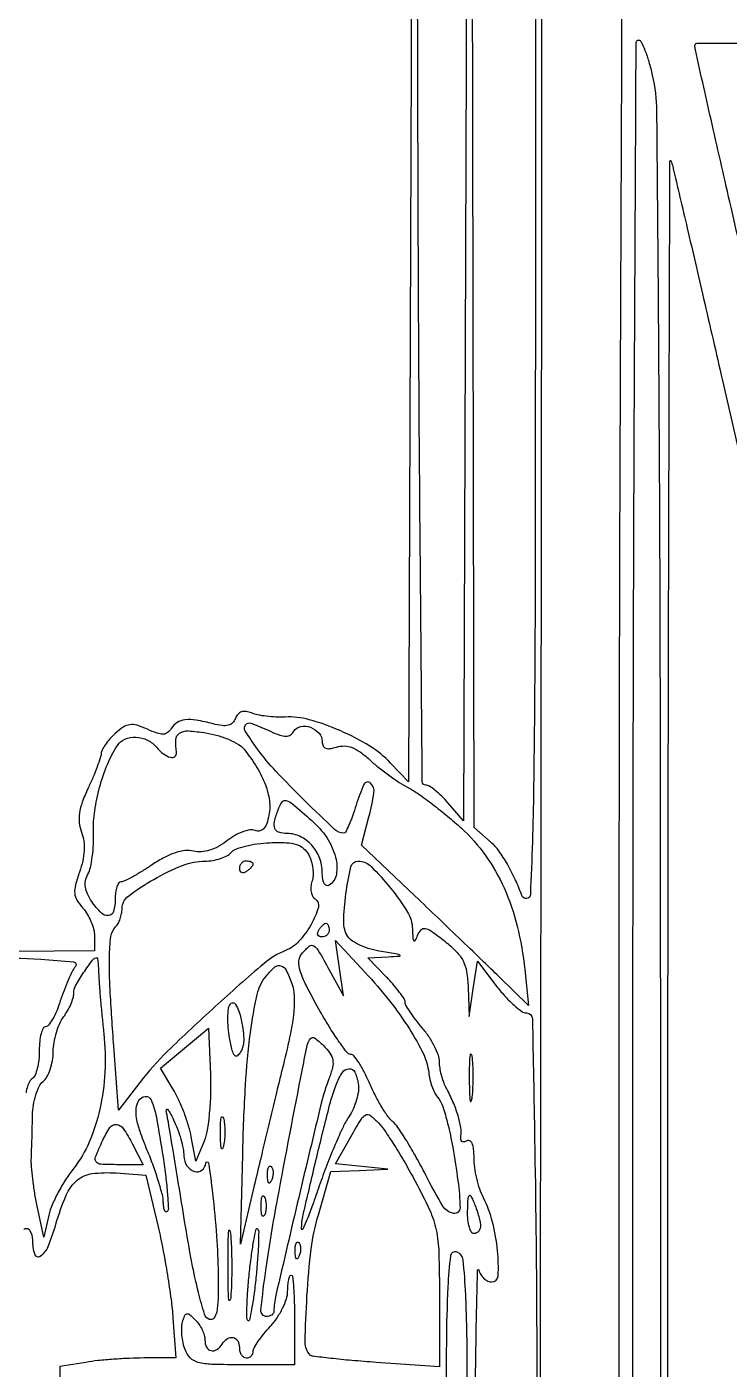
# Model space of a CAD drawing. Header units: inches. Extents: x -279 to 561, y -345 to 342.
# Drawn here: x -216.322 to -215.796, y -305.623 to -304.616 of the extents above; entities that cross this region are included whole.
import ezdxf

# ---------------------------------------------------------------- set-up
doc = ezdxf.new("R2010")
doc.units = ezdxf.units.IN
doc.header["$LTSCALE"] = 0.5
doc.header["$MEASUREMENT"] = 0

msp = doc.modelspace()

# ---------------------------------------------------------------- linework, layer by layer
for points in [[(-213.749, -305.7513, -0.000002), (-213.7501, -305.4288, -0.000179)], [(-215.9377, -305.8256, 0.000412), (-215.937, -305.5053, 0.000119), (-215.9364, -305.0103), (-215.9352, -303.6435)], [(-215.8421, -306.3436), (-215.8417, -305.5276, -0.000227), (-215.8414, -305.2151, -0.000382), (-215.8408, -304.9528, -0.000017), (-215.8401, -304.717, -0.831221), (-215.8393, -304.7168, -0.033486), (-215.838, -304.721, -0.00014), (-215.8271, -304.7673, -0.000696), (-215.8149, -304.8199, -0.000439), (-215.8007, -304.8814), (-215.7641, -305.0407)], [(-215.8762, -304.5938, 0.000023), (-215.8773, -304.8636, 0.000682), (-215.8782, -305.162, 0.000411), (-215.8784, -305.5159), (-215.8781, -306.4382)], [(-215.9407, -304.4701, -0.000149), (-215.9411, -305.0195, -0.002974), (-215.9423, -305.1877, -0.008799), (-215.9447, -305.2668, -0.824051), (-215.9511, -305.2677, 0.024579), (-215.9558, -305.256, 0.021719), (-215.9619, -305.2442, 0.0223), (-215.9683, -305.2342, 0.059677), (-215.974, -305.2278), (-215.9869, -305.2165), (-215.9882, -304.4313)], [(-215.6928, -304.5888, 0.00004), (-215.8709, -304.5893, 0.160647)], [(-215.992, -304.4288), (-215.9947, -305.2116), (-216.0063, -305.1983, 0.0205), (-216.0111, -305.1932, 0.025532), (-216.016, -305.1888, 0.025221), (-216.0204, -305.1857, 0.143511), (-216.0231, -305.1849, -0.411552), (-216.0257, -305.1824, -0.000097), (-216.0273, -304.9986, -0.001298), (-216.0287, -304.7702, -0.000453), (-216.0295, -304.4414)], [(-215.7774, -304.8247, -0.000445), (-215.7943, -304.7515, -0.00072), (-215.8085, -304.6892, -0.000093), (-215.821, -304.6337, -0.055608), (-215.8214, -304.6304, -0.412003), (-215.8197, -304.6287, -0.000053), (-215.6564, -304.6275, -0.001147)], [(-216.0334, -304.4401), (-216.036, -305.1823), (-216.0494, -305.1683, 0.065322), (-216.0651, -305.1556, 0.034518), (-216.0873, -305.144, 0.034503), (-216.1104, -305.1358, 0.080782), (-216.1285, -305.1338, -0.022749), (-216.1354, -305.1338, -0.019267), (-216.1426, -305.1332, -0.019703), (-216.1491, -305.1322, -0.050254), (-216.1537, -305.1307, 0.062596), (-216.1578, -305.1296, 0.118688), (-216.1612, -305.1299, 0.132671), (-216.1638, -305.1316, 0.088479), (-216.1657, -305.1348, -0.106695), (-216.1679, -305.1382, -0.135314), (-216.1712, -305.14, -0.093308), (-216.1758, -305.1402, -0.032214), (-216.1825, -305.1389, 0.021053), (-216.1952, -305.1361, 0.072532), (-216.2036, -305.1359, 0.116168), (-216.2094, -305.138, 0.110582), (-216.2139, -305.1425, -0.096945), (-216.2166, -305.1455, -0.152223), (-216.2199, -305.1466, -0.092181), (-216.2245, -305.1459, -0.021563), (-216.2317, -305.143, 0.031798), (-216.2395, -305.14, 0.107726), (-216.2449, -305.1396, 0.114182), (-216.2498, -305.1414, 0.038001), (-216.2559, -305.1461, 0.026615), (-216.2598, -305.1501, 0.029415), (-216.2632, -305.1544, 0.030676), (-216.2656, -305.1584, 0.114883), (-216.2664, -305.1612, -0.072688), (-216.267, -305.1645, -0.009806), (-216.2694, -305.1711, -0.011141), (-216.2725, -305.179, -0.009177), (-216.2762, -305.1872, 0.02313), (-216.2805, -305.1976, 0.050532), (-216.2826, -305.2059, 0.063478), (-216.2828, -305.2131, 0.06434), (-216.2811, -305.2202, -0.056464), (-216.2794, -305.2267, -0.04691), (-216.2791, -305.2339, -0.042567), (-216.2802, -305.2417, -0.031764), (-216.2826, -305.25, 0.022055), (-216.2856, -305.2597, 0.08784), (-216.2862, -305.2659, 0.11274), (-216.2845, -305.2711, 0.04874), (-216.2801, -305.277, -0.049292), (-216.2768, -305.2815, -0.035639), (-216.274, -305.2871, -0.036244), (-216.272, -305.2928, -0.062869), (-216.2714, -305.2978), (-216.2714, -305.3091), (-216.4227, -305.3103)], [(-215.7337, -305.0154, 0.000045), (-215.7464, -304.9598, 0.000504)], [(-215.9859, -305.6427, -0.00245), (-215.9852, -305.5909, -0.000945), (-215.9843, -305.5484, -0.869755), (-215.9833, -305.5483, 0.070679), (-215.9819, -305.5518, 0.069941), (-215.9795, -305.5547, 0.075666), (-215.9766, -305.5567, 0.113368), (-215.9737, -305.5573, 0.400954), (-215.9688, -305.5527, 0.035789), (-215.9693, -305.534, 0.037876), (-215.9731, -305.5124, 0.054393), (-215.9799, -305.4942, -0.037024), (-215.9826, -305.4877, -0.022124), (-215.9848, -305.4796, -0.022082), (-215.9864, -305.4714, -0.03541), (-215.9869, -305.4642, 0.025259), (-215.9872, -305.4576, 0.077602), (-215.9884, -305.4533, 0.179482), (-215.9902, -305.4514, 0.256195), (-215.9924, -305.4515, -0.095979), (-215.9944, -305.4523, -0.217818), (-215.996, -305.4519, -0.190065), (-215.9968, -305.4504, -0.074457), (-215.9968, -305.4479, 0.083486), (-215.9968, -305.4414, 0.032008), (-215.9989, -305.4325, 0.028181), (-216.0027, -305.4223, 0.020334), (-216.008, -305.4113, -0.037521), (-216.0098, -305.4071, -0.023291), (-216.0114, -305.402, -0.023318), (-216.0124, -305.3968, -0.038505), (-216.0128, -305.3923, 0.088473), (-216.0136, -305.3874, 0.029546), (-216.0166, -305.3807, 0.028339), (-216.0207, -305.3735, 0.028773), (-216.0257, -305.3669, -0.012288), (-216.0306, -305.3607, -0.016264), (-216.0348, -305.3548, -0.013641), (-216.038, -305.3498, -0.133471), (-216.0386, -305.3474, 0.146176), (-216.0393, -305.345, 0.014966), (-216.0427, -305.3402, 0.017669), (-216.0472, -305.3346, 0.013216), (-216.0525, -305.3287), (-216.0664, -305.3142), (-216.0512, -305.3135, 0.004677), (-216.0427, -305.313, 0.68848), (-216.0425, -305.3123, 0.125805), (-216.0444, -305.3115, 0.001862), (-216.0562, -305.3096, -0.032466), (-216.0643, -305.3078, -0.034153), (-216.0719, -305.305, -0.036361), (-216.0781, -305.3017, -0.111622), (-216.0815, -305.2983, -0.146105), (-216.0846, -305.2872, -0.028517), (-216.0829, -305.2663, -0.02417), (-216.0792, -305.2461, -0.347957), (-216.0738, -305.2418, -0.197382), (-216.0641, -305.2458, -0.028833), (-216.0495, -305.262, -0.031268), (-216.0368, -305.28, -0.131939), (-216.0331, -305.2926, 0.008373), (-216.0328, -305.2995, 0.152461), (-216.032, -305.3015, 0.542239), (-216.031, -305.3014, 0.027901), (-216.0292, -305.2976, -0.085399), (-216.0266, -305.2933, -0.271032), (-216.0235, -305.2923, -0.105), (-216.0189, -305.2943, -0.009816), (-216.0089, -305.3018, -0.032312), (-216.0002, -305.3096, -0.077738), (-215.9951, -305.3166, -0.077095), (-215.9925, -305.3248, -0.031382), (-215.9913, -305.3366), (-215.9906, -305.3582), (-215.9875, -305.3375), (-215.9843, -305.3168), (-215.9695, -305.3362, 0.021418), (-215.9633, -305.3436, 0.027148), (-215.9569, -305.3499, 0.027092), (-215.9512, -305.3545, 0.155027), (-215.9475, -305.3556, -0.408053), (-215.9432, -305.3599, -0.001128), (-215.9415, -305.4499, -0.003049), (-215.94, -305.5865, -0.000436), (-215.9391, -305.8664, 0.983907)], [(-216.3521, -305.3139, -0.009613), (-216.3117, -305.3154, -0.01112), (-216.2871, -305.3173, -0.593195), (-216.2857, -305.3208, 0.051602), (-216.288, -305.3245, 0.012727), (-216.2911, -305.331, 0.01289), (-216.2942, -305.3387, 0.012578), (-216.297, -305.3466, -0.020875), (-216.2997, -305.354, -0.030392), (-216.3028, -305.3603, -0.030612), (-216.3058, -305.3648, -0.237248), (-216.308, -305.366, 0.286557), (-216.3098, -305.3671, 0.048178), (-216.3114, -305.3712, 0.040176), (-216.3124, -305.3769, 0.025331), (-216.3128, -305.3838, -0.026918), (-216.3131, -305.3908, -0.033489), (-216.3143, -305.3973, -0.035556), (-216.3159, -305.4024, -0.159713), (-216.3179, -305.4048, 0.131119), (-216.3199, -305.4069, 0.0453), (-216.3216, -305.4107, 0.04127), (-216.3227, -305.4156, 0.037432)], [(-216.3242, -305.5179, -0.469607), (-216.32, -305.5185, -0.134126), (-216.3179, -305.526, 0.077036), (-216.3163, -305.5365, 0.500255), (-216.312, -305.538, 0.148441), (-216.3061, -305.5308, 0.026576), (-216.3003, -305.5141, -0.028021), (-216.2926, -305.4923, -0.117976), (-216.2844, -305.4811, -0.145123), (-216.2731, -305.4761, -0.050487), (-216.2551, -305.4756), (-216.2328, -305.4772), (-216.2237, -305.516, -0.009849), (-216.2201, -305.533, -0.007116), (-216.2167, -305.5521, -0.007191), (-216.214, -305.5704, -0.015488), (-216.2126, -305.5845), (-216.2105, -305.6142), (-216.2345, -305.6143, 0.01082), (-216.2451, -305.6146, 0.00736), (-216.2571, -305.6153, 0.007419), (-216.2687, -305.6163, 0.014762), (-216.2779, -305.6176), (-216.2973, -305.6208), (-216.2973, -305.6468, 0.023397)]]:
    msp.add_lwpolyline(points, format="xyb")
for points in [[(-213.7217, -304.6198, -0.000342), (-213.7221, -305.0777, -0.000611), (-213.7232, -305.454, -0.000039), (-213.7246, -305.7871, -0.813411), (-213.7265, -305.7875, -0.10071), (-213.7283, -305.7787, -0.000038), (-213.7297, -305.4486, -0.000606), (-213.7308, -305.0819, -0.000369), (-213.7313, -304.6483), (-213.7317, -303.5193), (-213.9605, -303.5193, 0.00003), (-214.109, -303.5193, 0.000002), (-214.4986, -303.5193, 0.000003), (-214.9634, -303.5193, 0.000003), (-215.4709, -303.5193), (-216.7524, -303.5193), (-216.7524, -303.4805), (-216.7524, -303.4418), (-215.2369, -303.4418), (-213.7213, -303.4418)], [(-215.8533, -304.6525, -0.054463), (-215.8501, -304.6798, -0.000611), (-215.8486, -304.8652, -0.001354), (-215.8475, -305.1245, -0.000339), (-215.8472, -305.5474, -0.00015), (-215.8474, -306.1247, -0.002827), (-215.8485, -306.3061, -0.002449), (-215.8503, -306.4088, -0.407871), (-215.8576, -306.416, -0.408134), (-215.8649, -306.4088, -0.002311), (-215.8666, -306.3028, -0.002744), (-215.8678, -306.116, -0.000146), (-215.8679, -305.5211, -0.000449), (-215.8676, -305.178, -0.000748), (-215.8667, -304.8891, -0.000023), (-215.8654, -304.628, -0.412786), (-215.8636, -304.6263, -0.287788), (-215.8617, -304.6275, -0.018657), (-215.8588, -304.634, -0.022598), (-215.8559, -304.6425, -0.014521)], [(-216.1592, -305.158, -0.029517), (-216.1496, -305.1717, -0.047712), (-216.1433, -305.1846, -0.057013), (-216.1403, -305.1964, -0.080438), (-216.1406, -305.2073, -0.033593), (-216.1423, -305.2137, -0.102016), (-216.1446, -305.2175, -0.166766), (-216.1474, -305.2192, -0.137446), (-216.151, -305.2188, 0.134749), (-216.1548, -305.2184, 0.045708), (-216.1603, -305.2199, 0.04151), (-216.1663, -305.2227, 0.037144), (-216.1721, -305.2266, -0.039693), (-216.1785, -305.2309, -0.052282), (-216.1851, -305.2337, -0.058619), (-216.1914, -305.2348, -0.077804), (-216.1972, -305.2343, 0.089), (-216.2034, -305.2339, 0.051897), (-216.2107, -305.2355, 0.043011), (-216.2189, -305.239, 0.026939), (-216.2279, -305.2444, -0.010013), (-216.2355, -305.2493, -0.013265), (-216.2427, -305.2535, -0.010616), (-216.2487, -305.2567, -0.115678), (-216.2514, -305.2573, 0.250045), (-216.2531, -305.2582, 0.064898), (-216.2546, -305.2611, 0.050244), (-216.2555, -305.2653, 0.03268), (-216.2559, -305.2703, -0.062818), (-216.257, -305.2795, -0.314408), (-216.2608, -305.2827, -0.228093), (-216.2663, -305.2807, -0.041054), (-216.2734, -305.2721, -0.041716), (-216.2767, -305.2664, -0.077053), (-216.2782, -305.2613, -0.087635), (-216.2781, -305.2565, -0.069711), (-216.2763, -305.2516, 0.068797), (-216.2744, -305.2465, 0.021158), (-216.273, -305.2385, 0.020729), (-216.2721, -305.2292, 0.021338), (-216.2721, -305.2201, -0.044972), (-216.2712, -305.2041, -0.031187), (-216.2675, -305.1865, -0.031148), (-216.2617, -305.1694, -0.044287), (-216.2542, -305.1552, -0.153081), (-216.2486, -305.1504, -0.109767), (-216.2403, -305.149, -0.100636), (-216.2317, -305.1511, -0.108653), (-216.2248, -305.1565, 0.056473), (-216.2197, -305.1614, 0.099777), (-216.2145, -305.164, 0.229936), (-216.2111, -305.1633, 0.276218), (-216.2099, -305.1603, -0.053997), (-216.2104, -305.1507, -0.235889), (-216.2076, -305.1459, -0.163013), (-216.2012, -305.1442, -0.024306), (-216.1878, -305.1457, -0.031356), (-216.179, -305.1476, -0.030704), (-216.1705, -305.1507, -0.03222), (-216.1634, -305.1543, -0.091887)], [(-216.1394, -305.1445, 0.022064), (-216.1324, -305.1474, 0.087551), (-216.1278, -305.1481, 0.145924), (-216.1245, -305.1471, 0.107306), (-216.1219, -305.1444, -0.212516), (-216.1168, -305.1409, -0.134226), (-216.1094, -305.1415, -0.125404), (-216.1031, -305.1459, -0.181372), (-216.1007, -305.1522, 0.105616), (-216.1, -305.1554, 0.199244), (-216.0981, -305.1572, 0.130697), (-216.0949, -305.1575, 0.037695), (-216.0899, -305.1563, -0.08645), (-216.0841, -305.1555, -0.082186), (-216.0783, -305.1567, -0.065016), (-216.0722, -305.16, -0.031612), (-216.0653, -305.1657, 0.019369), (-216.0589, -305.1712, 0.01209), (-216.051, -305.1772, 0.01213), (-216.043, -305.1828, 0.021501), (-216.036, -305.1869, -0.030037), (-216.0284, -305.1915, -0.010211), (-216.018, -305.1992, -0.010111), (-216.0067, -305.2082, -0.01147), (-215.9963, -305.2172, -0.053867), (-215.9783, -305.2376, -0.04895), (-215.9644, -305.2619, -0.045131), (-215.9546, -305.2905, -0.034029), (-215.9489, -305.3231), (-215.946, -305.3501), (-215.9684, -305.3283, 0.001588), (-215.9797, -305.3173, 0.000558), (-215.996, -305.3016, 0.000554), (-216.0139, -305.2844, 0.000649), (-216.031, -305.2681), (-216.0713, -305.2298), (-216.0657, -305.2086, 0.028355), (-216.0619, -305.1907, 0.249), (-216.0645, -305.1833, 0.509276), (-216.0694, -305.1843, 0.034864), (-216.0753, -305.1998, -0.012582), (-216.0779, -305.208, -0.019797), (-216.0807, -305.2148, -0.014743), (-216.0832, -305.2201, -0.297344), (-216.0847, -305.2209, -0.174099), (-216.0914, -305.218, -0.005158), (-216.114, -305.1963, -0.010984), (-216.1355, -305.1743, -0.030922), (-216.1492, -305.1578, -0.014803), (-216.1584, -305.1443, -0.311711), (-216.1582, -305.1397, -0.335513), (-216.154, -305.1384, -0.015966)], [(-216.1086, -305.2113, -0.066296), (-216.0973, -305.2242, -0.080669), (-216.0907, -305.2389, -0.105797), (-216.0901, -305.2517, -0.218138), (-216.0955, -305.2599, -0.247158), (-216.0975, -305.2601, -0.167541), (-216.0992, -305.2585, -0.085909), (-216.1003, -305.2551, -0.03711), (-216.1007, -305.2503, 0.093923), (-216.1027, -305.2394, 0.089895), (-216.1086, -305.2299, 0.094104), (-216.1172, -305.2234, 0.116086), (-216.1269, -305.2211, -0.073793), (-216.1332, -305.2202, -0.230779), (-216.1362, -305.2174, -0.154362), (-216.1365, -305.2123, -0.03069), (-216.1338, -305.2034, -0.054414), (-216.1307, -305.1975, -0.334307), (-216.1276, -305.1964, -0.100376), (-216.123, -305.1989, -0.004202)], [(-216.1107, -305.2372, -0.054257), (-216.1089, -305.2418, -0.039258), (-216.1078, -305.2473, -0.039883), (-216.1076, -305.2526, -0.066476), (-216.1084, -305.2571, 0.056538), (-216.1092, -305.2611, 0.063763), (-216.109, -305.2649, 0.073233), (-216.1079, -305.2681, 0.138761), (-216.1061, -305.2701, -0.336188), (-216.1036, -305.2766, -0.059299), (-216.109, -305.2893, -0.054978), (-216.1181, -305.3019, -0.115156), (-216.1281, -305.3088, 0.083121), (-216.1444, -305.3187, 0.00721), (-216.181, -305.3509, 0.009875), (-216.2166, -305.3844, 0.035313), (-216.2373, -305.4077), (-216.2533, -305.4286), (-216.2569, -305.3805, -0.003862), (-216.2597, -305.3381, -0.01819), (-216.2602, -305.3137, -0.028738), (-216.2591, -305.2984, -0.165625), (-216.2556, -305.2912, 0.071987), (-216.2537, -305.2887, 0.038778), (-216.2521, -305.2851, 0.037652), (-216.2511, -305.2812, 0.048131), (-216.2507, -305.2774, -0.235556), (-216.246, -305.268, -0.03117), (-216.2269, -305.2555, -0.03548), (-216.2053, -305.245, -0.095019), (-216.1886, -305.2418, 0.040818), (-216.1828, -305.2413, 0.038884), (-216.177, -305.2399, 0.041425), (-216.1721, -305.2378, 0.098747), (-216.169, -305.2354, -0.129128), (-216.1654, -305.2328, -0.029131), (-216.1582, -305.2305, -0.028327), (-216.1494, -305.2288, -0.02417), (-216.1399, -305.228, -0.018688), (-216.1276, -305.228, -0.067619), (-216.1199, -305.2293, -0.104661), (-216.1146, -305.2323, -0.089065)], [(-216.1628, -305.2473, 0.108972), (-216.1624, -305.2491, 0.182303), (-216.1612, -305.2502, 0.161196), (-216.1596, -305.2504, 0.082592), (-216.1576, -305.2496, 0.029505), (-216.1556, -305.2482, 0.035638), (-216.1539, -305.2466, 0.038439), (-216.1528, -305.2452, 0.151918), (-216.1524, -305.2441, 0.210953), (-216.1528, -305.2432, 0.081139), (-216.1539, -305.2425, 0.061769), (-216.1556, -305.242, 0.042167), (-216.1576, -305.2418, 0.105053), (-216.1596, -305.2422, 0.099167), (-216.1612, -305.2434, 0.09642), (-216.1624, -305.2452, 0.093332)], [(-216.0955, -305.2935, -0.105053), (-216.0959, -305.2955, -0.099167), (-216.0971, -305.2972, -0.09642), (-216.0989, -305.2983, -0.093332), (-216.101, -305.2987, -0.108972), (-216.1028, -305.2983, -0.182303), (-216.1039, -305.2972, -0.161196), (-216.1041, -305.2955, -0.082592), (-216.1033, -305.2935, -0.029505), (-216.1019, -305.2916, -0.035638), (-216.1004, -305.2899, -0.038439), (-216.0989, -305.2887, -0.151918), (-216.0978, -305.2884, -0.210953), (-216.0969, -305.2888, -0.081139), (-216.0962, -305.2899, -0.061769), (-216.0957, -305.2916, -0.042167)], [(-216.0954, -305.3233), (-216.0847, -305.3427), (-216.0877, -305.322), (-216.0907, -305.3013), (-216.0686, -305.3252, -0.019924), (-216.0503, -305.3465, -0.025675), (-216.0354, -305.3676, -0.028144), (-216.0249, -305.3864, -0.086768), (-216.0209, -305.4003, 0.034194), (-216.0201, -305.4053, 0.026165), (-216.0185, -305.4105, 0.026759), (-216.0165, -305.4153, 0.054929), (-216.0143, -305.4187, -0.086091), (-216.0104, -305.4259, -0.022745), (-216.0067, -305.4385, -0.017297), (-216.0029, -305.4563, -0.006583), (-215.999, -305.4815, -0.032737), (-215.9974, -305.5018, -0.469407), (-216.0022, -305.5059, -0.217916), (-216.0103, -305.5004, -0.017838), (-216.023, -305.4773, 0.009564), (-216.0302, -305.4639, 0.011444), (-216.0374, -305.4516, 0.010245), (-216.0439, -305.4415, 0.070963), (-216.0479, -305.4371, -0.066592), (-216.0514, -305.4333, -0.017416), (-216.0561, -305.4262, -0.01738), (-216.0608, -305.4176, -0.016994), (-216.065, -305.4087, 0.017581), (-216.069, -305.4003, 0.025511), (-216.0731, -305.3931, 0.02343), (-216.077, -305.3878, 0.228821), (-216.0794, -305.3867, -0.233119), (-216.0821, -305.3853, -0.010298), (-216.0884, -305.3767, -0.015585), (-216.0956, -305.3657, -0.010313), (-216.1032, -305.3528, -0.00913), (-216.1128, -305.3348, -0.04369), (-216.1172, -305.3241, -0.087135), (-216.1181, -305.3168, -0.162354), (-216.116, -305.3114, -0.036914), (-216.1104, -305.3056, -0.324655), (-216.1071, -305.3053, -0.130486), (-216.1037, -305.3087, -0.005768)], [(-216.2681, -305.3285, 0.007456), (-216.2677, -305.3358, 0.002316), (-216.2668, -305.3469, 0.002315), (-216.2656, -305.3592, 0.002548), (-216.2644, -305.3711, -0.038845), (-216.2636, -305.4, -0.042408), (-216.2674, -305.4278, -0.045672), (-216.2753, -305.4524, -0.067614), (-216.2869, -305.4719, 0.025863), (-216.2928, -305.4803, 0.019916), (-216.2985, -305.49, 0.020301), (-216.3031, -305.4995, 0.044485), (-216.3056, -305.5072), (-216.3094, -305.5237), (-216.3143, -305.5004, -0.011525), (-216.3162, -305.4906, -0.010098), (-216.3176, -305.4802, -0.010203), (-216.3186, -305.4708, -0.029662), (-216.3187, -305.4642, 0.001829), (-216.3185, -305.458, 0.000776), (-216.3182, -305.4495, 0.000768), (-216.318, -305.4405, 0.001006), (-216.3178, -305.4323, -0.0349), (-216.3171, -305.4246, -0.035472), (-216.3153, -305.4171, -0.037822), (-216.3128, -305.4108, -0.106331), (-216.3099, -305.4071, 0.09657), (-216.307, -305.4036, 0.041078), (-216.3046, -305.398, 0.038646), (-216.3029, -305.3914, 0.041046), (-216.3023, -305.3847, -0.039534), (-216.3016, -305.3778, -0.029884), (-216.2999, -305.3703, -0.03057), (-216.2974, -305.3635, -0.059469), (-216.2945, -305.3585, 0.032232), (-216.2916, -305.3541, 0.028334), (-216.2891, -305.3492, 0.029396), (-216.2874, -305.3444, 0.07208), (-216.2869, -305.3408, -0.12682), (-216.2855, -305.3352, -0.020179), (-216.2795, -305.3254, -0.016176), (-216.2728, -305.316, -0.234356), (-216.2693, -305.3142, -0.389119), (-216.2691, -305.3144, -0.001159), (-216.2687, -305.3184, -0.00537), (-216.2684, -305.323, -0.00323)], [(-216.1235, -305.3336, -0.074305), (-216.1217, -305.3429, -0.037449), (-216.122, -305.3549, -0.025501), (-216.1245, -305.3711, -0.008611), (-216.1298, -305.3944, 0.000691), (-216.135, -305.4154, 0.000424), (-216.1409, -305.4402, 0.000425), (-216.1468, -305.4647, 0.000758), (-216.1516, -305.4849), (-216.162, -305.5289), (-216.1603, -305.4617, -0.008352), (-216.1582, -305.4097, -0.018645), (-216.1545, -305.3704, -0.021626), (-216.1494, -305.3417, -0.119051), (-216.1425, -305.3277, -0.041633), (-216.1361, -305.3211, -0.258948), (-216.1316, -305.3202, -0.207007), (-216.1277, -305.3235, -0.027543)], [(-216.1619, -305.3849, -0.094064), (-216.1643, -305.3878, -0.421831), (-216.1663, -305.3876, -0.107938), (-216.1681, -305.3839, -0.010993), (-216.1701, -305.3743, -0.023352), (-216.1711, -305.3666, -0.026024), (-216.1714, -305.3592, -0.026621), (-216.171, -305.3528, -0.109205), (-216.1698, -305.3492, -0.570813), (-216.1656, -305.3493, -0.074018), (-216.1616, -305.3598, -0.04327), (-216.1595, -305.375, -0.139645)], [(-216.1892, -305.4517), (-216.1954, -305.4668), (-216.1988, -305.4486, 0.028533), (-216.2008, -305.4405, 0.016475), (-216.204, -305.4309, 0.016429), (-216.208, -305.4215, 0.026374), (-216.212, -305.4137), (-216.2219, -305.397), (-216.204, -305.382), (-216.186, -305.367), (-216.1845, -305.4018, -0.017421), (-216.1844, -305.4162, -0.016786), (-216.1853, -305.4308, -0.016975), (-216.1869, -305.4436, -0.056854)], [(-216.0957, -305.4051, 0.032697), (-216.1014, -305.4232, 0.001173), (-216.1183, -305.494, 0.000758), (-216.1354, -305.5671, 0.054786), (-216.1369, -305.5793, -0.139638), (-216.1373, -305.5808, -0.098819), (-216.1385, -305.5821, -0.084442), (-216.1403, -305.5829, -0.068846), (-216.1424, -305.5832, -0.443666), (-216.1466, -305.5785, -0.011148), (-216.1427, -305.5467, -0.010433), (-216.1342, -305.4954, -0.001758), (-216.1155, -305.3976, -0.004746), (-216.1117, -305.3791, -0.127253), (-216.1094, -305.3747, -0.392176), (-216.1064, -305.3744, -0.03579), (-216.1, -305.3799, -0.039717), (-216.0949, -305.3859, -0.115534), (-216.0928, -305.3909, -0.104579), (-216.093, -305.3966, -0.029264)], [(-215.9905, -305.4048, 0.005499), (-215.9903, -305.4159, 0.031761), (-215.9898, -305.4217, 0.756877), (-215.9891, -305.4218, 0.069146), (-215.9883, -305.4189, 0.018638), (-215.9877, -305.4114, 0.01259), (-215.9875, -305.4028, 0.012695), (-215.9877, -305.3945, 0.024559), (-215.9884, -305.3879, 0.212532), (-215.9891, -305.3867, 0.556092), (-215.9899, -305.387, 0.025342), (-215.9904, -305.3936, 0.005888)], [(-216.0737, -305.4086, -0.072904), (-216.0736, -305.4141, -0.036509), (-216.075, -305.4208, -0.035278), (-216.0775, -305.4277, -0.043551), (-216.0808, -305.4336, 0.03819), (-216.0851, -305.4412, 0.009276), (-216.091, -305.4543, 0.009458), (-216.0972, -305.4697, 0.009286), (-216.1029, -305.4853, -0.004807), (-216.1079, -305.4997, -0.010083), (-216.1121, -305.5107, -0.012371), (-216.1153, -305.5178, -0.793256), (-216.1161, -305.5177, -0.062189), (-216.115, -305.5071, -0.0021), (-216.1054, -305.4662, -0.003449), (-216.0957, -305.427, -0.028638), (-216.0902, -305.4095, -0.051962), (-216.0856, -305.4003, -0.241926), (-216.0806, -305.3975, -0.305471), (-216.0763, -305.4, -0.06913)], [(-216.22, -305.4637, -0.007557), (-216.218, -305.4785, -0.0115), (-216.2167, -305.4914, -0.006253), (-216.216, -305.5023, -0.212257), (-216.2169, -305.5046, -0.345684), (-216.218, -305.5047, -0.162601), (-216.2189, -305.5036, -0.065533), (-216.2195, -305.5011, -0.026504), (-216.2198, -305.4974, 0.060674), (-216.2205, -305.4919, 0.011283), (-216.2234, -305.482, 0.011944), (-216.2272, -305.4705, 0.010652), (-216.2318, -305.4587, -0.01344), (-216.2372, -305.4444, -0.041314), (-216.2398, -305.4344, -0.064334), (-216.2401, -305.427, -0.119854), (-216.2382, -305.4214, -0.229879), (-216.2333, -305.4183, -0.328377), (-216.229, -305.4208, -0.056776), (-216.225, -305.4338, -0.006649)], [(-216.2044, -305.4629, 0.140396), (-216.2021, -305.4702, 0.173723), (-216.1965, -305.4745, 0.245217), (-216.1909, -305.4735, 0.204588), (-216.1879, -305.4681, -0.872436), (-216.186, -305.4681, -0.013668), (-216.1829, -305.4909, -0.009556), (-216.1799, -305.5231, -0.015146), (-216.1787, -305.5507, -0.007289), (-216.1788, -305.5699, -0.042607), (-216.1798, -305.5799, -0.125407), (-216.182, -305.5845, -0.323318), (-216.1853, -305.5854, -0.230407), (-216.1889, -305.5815, -0.013182), (-216.1934, -305.5653, -0.015309), (-216.1984, -305.5428, -0.006155), (-216.2038, -305.5118, 0.000656), (-216.2083, -305.4839, 0.000889), (-216.2125, -305.4587, 0.000592), (-216.216, -305.4376, 0.009893), (-216.2174, -305.4306, -0.076823), (-216.2175, -305.4282, -0.629188), (-216.2167, -305.4279, -0.075597), (-216.2149, -305.4303, -0.011478), (-216.2121, -305.4358, -0.024036), (-216.2092, -305.4426, -0.01905), (-216.2067, -305.4502, -0.019436), (-216.205, -305.4574, -0.044724)], [(-216.1746, -305.4551, -0.082665), (-216.1755, -305.4574, -0.67161), (-216.1762, -305.4573, -0.053901), (-216.1768, -305.4535, -0.008901), (-216.177, -305.4461, -0.009782), (-216.1769, -305.4387, -0.038992), (-216.1764, -305.4342, -0.417468), (-216.1756, -305.4336, -0.285845), (-216.1747, -305.4344, -0.041951), (-216.174, -305.4387, -0.020826), (-216.1737, -305.4442, -0.020511), (-216.1739, -305.45, -0.028254)], [(-216.031, -305.4818, -0.016306), (-216.0202, -305.5033, -0.055612), (-216.0153, -305.5182, -0.044259), (-216.0133, -305.5354, -0.007682), (-216.0128, -305.5682), (-216.0128, -305.621), (-216.0602, -305.6176, -0.003854), (-216.0785, -305.6162, -0.005984), (-216.0943, -305.6146, -0.002156), (-216.1078, -305.613, -0.1682), (-216.1097, -305.6121, -0.204081), (-216.1135, -305.6027, -0.009539), (-216.1121, -305.5678, -0.016535), (-216.1089, -305.5325, -0.040061), (-216.1036, -305.5069), (-216.0942, -305.4746), (-216.0729, -305.4737), (-216.0516, -305.4728), (-216.0711, -305.4708), (-216.0907, -305.4688), (-216.0792, -305.4484, -0.00793), (-216.0716, -305.4354, -0.141841), (-216.0681, -305.4321, -0.292776), (-216.0645, -305.4325, -0.036253), (-216.0585, -305.4381, -0.038838), (-216.0538, -305.444, -0.008255), (-216.0466, -305.455, -0.00859), (-216.0386, -305.4681, -0.008072)], [(-216.2429, -305.4539), (-216.2349, -305.4694), (-216.2532, -305.4694, -0.010924), (-216.2667, -305.4691, -0.235868), (-216.2701, -305.4672, -0.24986), (-216.2705, -305.4635, -0.012177), (-216.2654, -305.4516, -0.039927), (-216.2598, -305.4415, -0.278817), (-216.2549, -305.4392, -0.223409), (-216.2498, -305.4423, -0.027594)], [(-216.1385, -305.4807, -0.054073), (-216.1397, -305.4829, -0.470617), (-216.1406, -305.483, -0.168741), (-216.1414, -305.4815, -0.018894), (-216.1417, -305.4776, -0.028489), (-216.1416, -305.474, -0.077125), (-216.141, -305.4715, -0.208169), (-216.1401, -305.4706, -0.296942), (-216.1389, -305.4708, -0.126455), (-216.138, -305.4725, -0.060344), (-216.1375, -305.475, -0.05415), (-216.1377, -305.4779, -0.051402)], [(-216.1438, -305.5069, -0.174857), (-216.1448, -305.508, -0.447206), (-216.1457, -305.5077, -0.078554), (-216.1463, -305.5051, -0.017491), (-216.1464, -305.5004, -0.017491), (-216.1463, -305.4958, -0.078554), (-216.1457, -305.4932, -0.447206), (-216.1448, -305.4929, -0.174857), (-216.1438, -305.494, -0.057986), (-216.143, -305.4969, -0.037979), (-216.1427, -305.5004, -0.037979), (-216.143, -305.504, -0.057986)], [(-215.9821, -305.5147, -0.079005), (-215.9823, -305.5171, -0.095364), (-215.9834, -305.5192, -0.107242), (-215.985, -305.5206, -0.126661), (-215.9869, -305.5211, -0.271066), (-215.9889, -305.52, -0.058404), (-215.9904, -305.5162, -0.045955), (-215.9915, -305.5108, -0.029148), (-215.9917, -305.5043, -0.005351), (-215.9914, -305.4949, -0.150234), (-215.9906, -305.4926, -0.552992), (-215.9894, -305.4927, -0.018923), (-215.9869, -305.4979, -0.017105), (-215.9852, -305.5023, -0.014706), (-215.9837, -305.5071, -0.014951), (-215.9825, -305.5115, -0.040686)], [(-216.1693, -305.5691, -0.131812), (-216.17, -305.5711, -0.702197), (-216.1707, -305.5709, -0.016184), (-216.1712, -305.5611, -0.003584), (-216.1713, -305.5444, -0.003413), (-216.1712, -305.5277, -0.018965), (-216.1707, -305.5188, -0.826233), (-216.17, -305.5187, -0.052772), (-216.1693, -305.5226, -0.012009), (-216.1687, -305.5336, -0.007758), (-216.1685, -305.5465, -0.007799), (-216.1687, -305.559, -0.014578)], [(-216.1504, -305.5542, -0.007407), (-216.1519, -305.5673, -0.013602), (-216.1536, -305.5778, -0.009469), (-216.1552, -305.5858, -0.590019), (-216.1564, -305.5862, -0.200894), (-216.1572, -305.584, -0.006142), (-216.157, -305.5743, -0.01121), (-216.1564, -305.5627, -0.007414), (-216.1552, -305.5494, -0.007029), (-216.1536, -305.5364, -0.012833), (-216.1519, -305.5259, -0.008409), (-216.1502, -305.5178, -0.591447), (-216.1492, -305.5175, -0.201572), (-216.1483, -305.5195, -0.00549), (-216.1485, -305.5293, -0.010543), (-216.1492, -305.5409, -0.006934)], [(-216.1179, -305.5376, -0.054073), (-216.119, -305.5398, -0.470617), (-216.1199, -305.5399, -0.168741), (-216.1207, -305.5384, -0.018894), (-216.121, -305.5345, -0.028489), (-216.1209, -305.5309, -0.077125), (-216.1203, -305.5284, -0.208169), (-216.1194, -305.5275, -0.296942), (-216.1183, -305.5277, -0.126455), (-216.1173, -305.5294, -0.060344), (-216.1169, -305.5319, -0.05415), (-216.117, -305.5348, -0.051402)], [(-215.9921, -305.7052, -0.0012), (-215.9923, -305.801, -0.010589), (-215.9934, -305.8433, -0.017111), (-215.9953, -305.8668, -0.489736), (-215.9998, -305.8696, -0.283861), (-216.0043, -305.8637, -0.013135), (-216.0062, -305.8374, -0.010049), (-216.0073, -305.7931, -0.001328), (-216.0076, -305.6992, -0.0012), (-216.0074, -305.6033, -0.010589), (-216.0063, -305.561, -0.017111), (-216.0043, -305.5375, -0.489736), (-215.9998, -305.5348, -0.283861), (-215.9953, -305.5407, -0.013135), (-215.9934, -305.5669, -0.010049), (-215.9923, -305.6112, -0.001328)], [(-216.1214, -305.5858), (-216.1214, -305.6194), (-216.1603, -305.6194, -0.006936), (-216.1835, -305.6191, -0.057883), (-216.1938, -305.6176, -0.13601), (-216.1996, -305.6142, -0.104564), (-216.2035, -305.608, -0.037504), (-216.205, -305.6029, -0.028426), (-216.2058, -305.5972, -0.029072), (-216.206, -305.5918, -0.057617), (-216.2054, -305.5875, -0.030585), (-216.2038, -305.5827, -0.255678), (-216.2022, -305.5813, -0.223835), (-216.1999, -305.5819, -0.024012), (-216.1958, -305.5856, -0.04881), (-216.1931, -305.589, -0.037785), (-216.1907, -305.5931, -0.038847), (-216.1891, -305.5973, -0.071103), (-216.1886, -305.6009, 0.118177), (-216.1874, -305.6062, 0.222454), (-216.184, -305.6088, 0.207477), (-216.1796, -305.608, 0.106306), (-216.1757, -305.6039, -0.106457), (-216.1718, -305.5998, -0.200209), (-216.1674, -305.599, -0.222397), (-216.164, -305.6015, -0.125162), (-216.1628, -305.6065, 0.064853), (-216.1624, -305.6095, 0.082425), (-216.1612, -305.612, 0.098894), (-216.1596, -305.6136, 0.148195), (-216.1576, -305.6142, 0.093764), (-216.1556, -305.6139, 0.096548), (-216.1539, -305.6128, 0.099084), (-216.1528, -305.6112, 0.104576), (-216.1524, -305.6093, -0.132072), (-216.1517, -305.6066, -0.018953), (-216.1486, -305.6018, -0.020427), (-216.1444, -305.5962, -0.016167), (-216.1395, -305.5905, 0.038368), (-216.1345, -305.5842, 0.033626), (-216.1304, -305.577, 0.035133), (-216.1275, -305.57, 0.079941), (-216.1266, -305.5643, -0.02001), (-216.1264, -305.5597, -0.032328), (-216.1258, -305.5557, -0.034528), (-216.125, -305.5529, -0.315769), (-216.124, -305.5522, -0.385412), (-216.1229, -305.5531, -0.005638), (-216.1221, -305.562, -0.011981), (-216.1216, -305.5729, -0.007213)]]:
    msp.add_lwpolyline(points, format="xyb", close=True)

doc.saveas('drawing.dxf')
